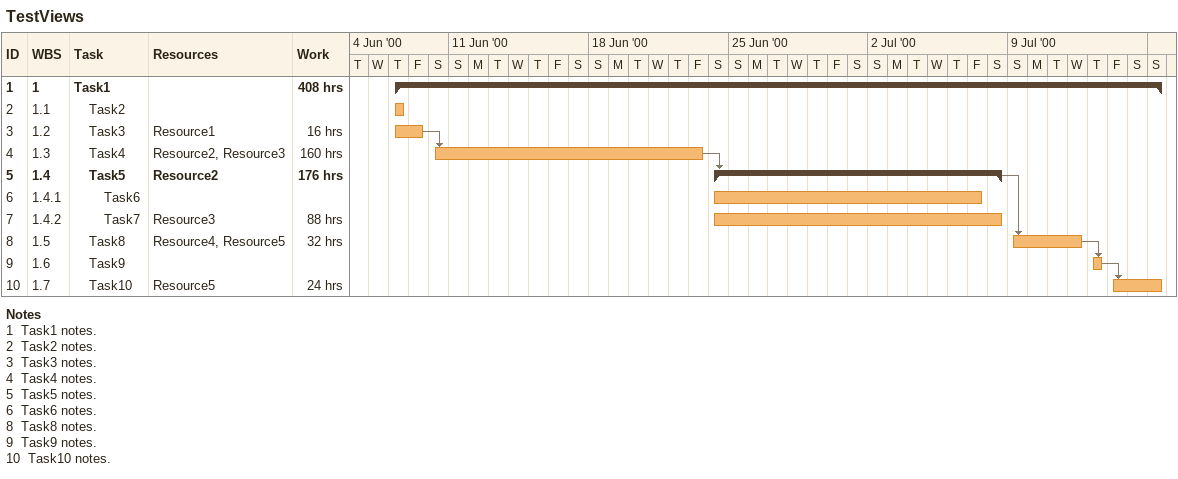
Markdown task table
TestViews

| ID | WBS | Task | Start | Finish | Predecessors | Resources | Work (h) |
|---|---|---|---|---|---|---|---|
| 1 | 1 | **Task1** | 2000-06-08 | 2000-07-16 |  |  | 408 |
| 2 | 1.1 | Task2 | 2000-06-08 | 2000-06-08 |  |  |  |
| 3 | 1.2 | Task3 | 2000-06-08 | 2000-06-09 |  | Resource1 | 16 |
| 4 | 1.3 | Task4 | 2000-06-10 | 2000-06-23 | 3 | Resource2, Resource3 | 160 |
| 5 | 1.4 | **Task5** | 2000-06-24 | 2000-07-08 | 4 | Resource2 | 176 |
| 6 | 1.4.1 | Task6 | 2000-06-24 | 2000-07-07 |  |  |  |
| 7 | 1.4.2 | Task7 | 2000-06-24 | 2000-07-08 |  | Resource3 | 88 |
| 8 | 1.5 | Task8 | 2000-07-09 | 2000-07-12 | 5 | Resource4, Resource5 | 32 |
| 9 | 1.6 | Task9 | 2000-07-13 | 2000-07-13 | 8 |  |  |
| 10 | 1.7 | Task10 | 2000-07-14 | 2000-07-16 | 9 | Resource5 | 24 |

Notes
- 1: Task1 notes.
- 2: Task2 notes.
- 3: Task3 notes.
- 4: Task4 notes.
- 5: Task5 notes.
- 6: Task6 notes.
- 8: Task8 notes.
- 9: Task9 notes.
- 10: Task10 notes.
